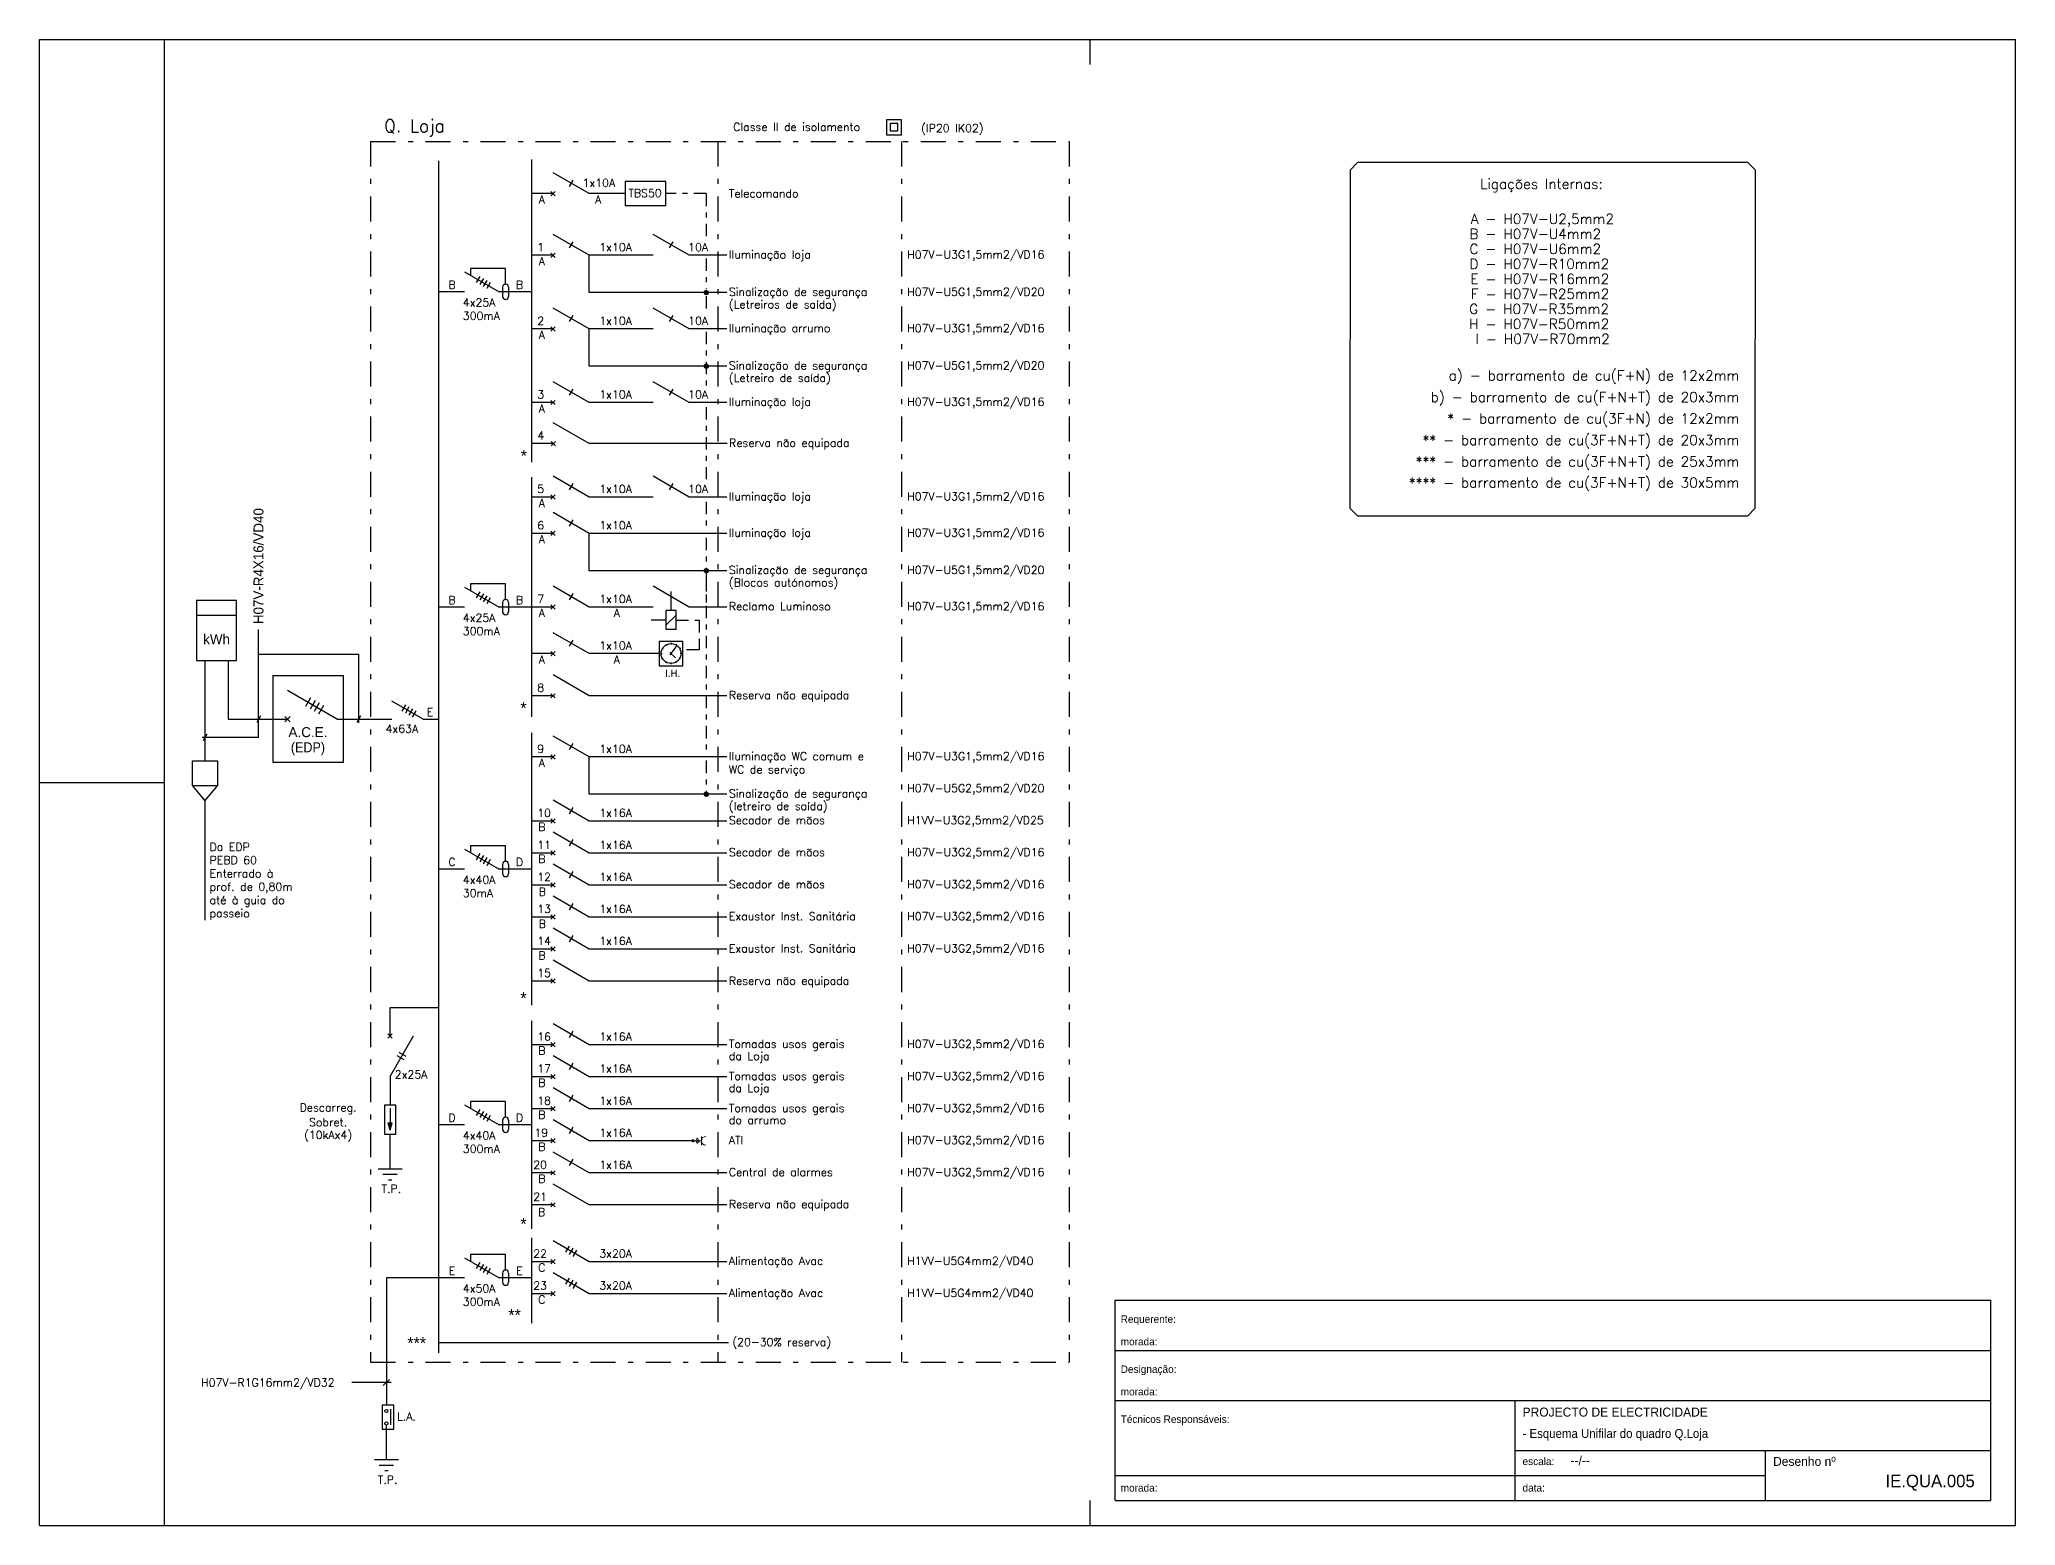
# Model space of a CAD drawing. Header units: millimetres. Extents: x 145 to 60311, y -8355 to 8851.
# Drawn here: x 341.42 to 380.92, y 75.42 to 105.12 of the extents above; entities that cross this region are included whole.
import ezdxf
from ezdxf.enums import TextEntityAlignment as Align
from ezdxf.lldxf.tags import DXFTag

# ---------------------------------------------------------------- set-up
doc = ezdxf.new("R2010")
doc.units = ezdxf.units.MM
for name, pattern in [('DASHDOT', [1, 0.5, -0.25, 0, -0.25]), ('HIDDEN', [0.375, 0.25, -0.125]), ('SOLID_LINE', [0])]:
    doc.linetypes.add(name, pattern=pattern)
for name, color, linetype in [('_equema quadro', 7, 'Continuous'), ('Alimentações gerais', 3, 'Continuous'), ('arquitectura', 8, 'Continuous'), ('Esquema', 3, 'Continuous'), ('MALHA', 7, 'Continuous')]:
    doc.layers.add(name, color=color, linetype=linetype)
doc.layers.add('DE-BT-TOMADAS', color=7, linetype='Continuous', lineweight=20, true_color=0x06e0f9)
doc.styles.add('ROMANS', font='romans', dxfattribs={"height": 1.2})
tags = doc.linetypes.add('_DOT___DASH', pattern=[0.670378, 0.352778, -0.176389, 0.0001, -0.141111]).pattern_tags.tags
tags[10:11] = [DXFTag(74, 4), DXFTag(75, 0), DXFTag(340, '0'), DXFTag(46, 1.0), DXFTag(50, 0.0), DXFTag(44, 0.0), DXFTag(45, 0.0)]
tags[8:9] = [DXFTag(74, 4), DXFTag(75, 0), DXFTag(340, '0'), DXFTag(46, 1.0), DXFTag(50, 0.0), DXFTag(44, 0.0), DXFTag(45, 0.0)]
tags[6:7] = [DXFTag(74, 4), DXFTag(75, 0), DXFTag(340, '0'), DXFTag(46, 1.0), DXFTag(50, 0.0), DXFTag(44, 0.0), DXFTag(45, 0.0)]
tags[4:5] = [DXFTag(74, 4), DXFTag(75, 0), DXFTag(340, '0'), DXFTag(46, 1.0), DXFTag(50, 0.0), DXFTag(44, 0.0), DXFTag(45, 0.0)]
tags = doc.linetypes.add('DASHED2', pattern=[9.525, 6.35, -3.175]).pattern_tags.tags
tags[6:7] = [DXFTag(74, 4), DXFTag(75, 0), DXFTag(340, '0'), DXFTag(46, 1.0), DXFTag(50, 0.0), DXFTag(44, 0.0), DXFTag(45, 0.0)]
tags[4:5] = [DXFTag(74, 4), DXFTag(75, 0), DXFTag(340, '0'), DXFTag(46, 1.0), DXFTag(50, 0.0), DXFTag(44, 0.0), DXFTag(45, 0.0)]

# ---------------------------------------------------------------- blocks, each defined once
blk = doc.blocks.new('TOMADA')
at = {"layer": 'DE-BT-TOMADAS'}
for p, q in [((-0.088, 0.165), (0.088, 0.165)), ((-0.056, 0.08), (0.031, 0.13)), ((-0.043, 0.059), (0.043, 0.109)), ((0, 0.165), (0, 0.002)), ((0, 0.055), (0.056, 0.087))]:
    blk.add_line(p, q, dxfattribs=at)
at = {"layer": 'DE-BT-TOMADAS', "const_width": 0.0314}
blk.add_lwpolyline([(0, -0.016, 1), (0, 0.016, 1)], format="xyb", close=True, dxfattribs=at)
at = {"layer": 'DE-BT-TOMADAS'}
blk.add_arc((0, 0.253), 0.088, 180, 0, dxfattribs=at)

msp = doc.modelspace()

# ---------------------------------------------------------------- hatches: boundary and pattern name
at = {"layer": 'Esquema', "linetype": 'SOLID_LINE'}
h = msp.add_hatch(dxfattribs=at)
h.set_pattern_fill('ANSI31', color=3, scale=0.02, style=0)
h.set_pattern_definition([(45, (176.7570032, -71.26998), (-0.001767766953, 0.001767766953), [])])
edge = h.paths.add_edge_path()
edge.add_arc((354.747, 100.062), 0.0411, 0, 360)
h = msp.add_hatch(dxfattribs=at)
h.set_pattern_fill('ANSI31', color=3, scale=0.02, style=0)
h.set_pattern_definition([(45, (176.7570032, -72.741759), (-0.001767766953, 0.001767766953), [])])
edge = h.paths.add_edge_path()
edge.add_arc((354.747, 98.59), 0.0411, 0, 360)
h = msp.add_hatch(dxfattribs=at)
h.set_pattern_fill('ANSI31', color=3, scale=0.02, style=0)
h.set_pattern_definition([(45, (176.7570032, -76.8292646), (-0.001767766953, 0.001767766953), [])])
edge = h.paths.add_edge_path()
edge.add_arc((354.747, 94.503), 0.0411, 0, 360)
h = msp.add_hatch(dxfattribs=at)
h.set_pattern_fill('ANSI31', color=3, scale=0.02, style=0)
h.set_pattern_definition([(45, (176.7570032, -81.2973057), (-0.001767766953, 0.001767766953), [])])
edge = h.paths.add_edge_path()
edge.add_arc((354.747, 90.035), 0.0411, 0, 360)

# ---------------------------------------------------------------- linework, layer by layer
at = {"layer": '_equema quadro', "color": 3, "linetype": 'SOLID_LINE'}
msp.add_line((353.123, 102.039), (352.403, 102.039), dxfattribs=at)
at = {"layer": 'arquitectura', "color": 3, "ltscale": 0.3}
for p, q in [((362.918, 75.92), (362.918, 79.92)), ((362.918, 79.92), (380.418, 79.92)), ((380.418, 79.92), (380.418, 75.92)), ((362.918, 75.92), (380.418, 75.92))]:
    msp.add_line(p, q, dxfattribs=at)
at = {"layer": 'arquitectura', "color": 1, "ltscale": 0.3}
for p, q in [((362.918, 78.92), (380.418, 78.92)), ((362.918, 77.92), (380.418, 77.92)), ((370.918, 75.92), (370.918, 77.92)), ((370.918, 76.92), (380.418, 76.92)), ((375.918, 75.92), (375.918, 76.92)), ((362.918, 76.42), (375.918, 76.42))]:
    msp.add_line(p, q, dxfattribs=at)
at = {"layer": 'Esquema', "color": 3, "linetype": 'Continuous'}
for p, q in [((358.349, 103.517), (358.349, 103.217)), ((358.649, 103.517), (358.349, 103.517)), ((358.649, 103.217), (358.649, 103.517)), ((358.349, 103.217), (358.649, 103.217)), ((358.424, 103.442), (358.424, 103.292)), ((358.574, 103.442), (358.424, 103.442)), ((358.424, 103.292), (358.574, 103.292)), ((358.574, 103.292), (358.574, 103.442)), ((367.617, 102.51), (367.613, 95.752)), ((367.617, 102.51), (367.767, 102.66)), ((375.569, 102.66), (367.767, 102.66)), ((375.569, 102.66), (375.719, 102.51)), ((375.716, 95.752), (375.719, 102.51)), ((367.613, 95.752), (367.763, 95.602)), ((367.763, 95.602), (375.566, 95.602)), ((375.716, 95.752), (375.566, 95.602)), ((354.28, 92.604), (354.28, 93.088)), ((353.807, 92.604), (354.28, 92.604)), ((346.838, 91.96), (346.738, 91.787)), ((346.925, 91.91), (346.825, 91.737)), ((347.011, 91.86), (346.911, 91.687)), ((347.098, 91.81), (346.998, 91.637)), ((346.428, 91.482), (346.322, 91.588)), ((346.322, 91.482), (346.428, 91.588)), ((344.474, 90.205), (344.474, 90.705)), ((344.474, 90.705), (344.974, 90.705)), ((344.974, 90.705), (344.974, 90.205)), ((344.474, 90.205), (344.724, 89.905)), ((344.974, 90.205), (344.474, 90.205)), ((344.724, 89.905), (344.974, 90.205)), ((348.425, 85.774), (349.403, 85.774)), ((348.425, 85.201), (348.425, 85.774)), ((348.383, 85.158), (348.468, 85.243)), ((348.383, 85.243), (348.468, 85.158)), ((348.887, 85.201), (348.425, 84.401)), ((348.705, 84.726), (348.567, 84.806)), ((348.745, 84.795), (348.607, 84.875)), ((348.425, 84.401), (348.425, 83.822)), ((348.312, 83.822), (348.312, 83.243)), ((348.539, 83.822), (348.312, 83.822)), ((348.425, 83.758), (348.425, 83.47)), ((348.539, 83.243), (348.539, 83.822)), ((348.425, 83.321), (348.385, 83.47)), ((348.385, 83.47), (348.465, 83.47)), ((348.425, 83.321), (348.465, 83.47)), ((348.312, 83.243), (348.539, 83.243))]:
    msp.add_line(p, q, dxfattribs=at)
at = {"layer": 'Esquema', "color": 7, "linetype": 'DASHDOT'}
for p, q in [((348.035, 103.082), (361.998, 103.082)), ((348.035, 103.082), (348.035, 78.685)), ((354.979, 103.082), (354.979, 78.685)), ((358.652, 103.082), (358.652, 78.685)), ((361.998, 103.082), (361.998, 78.685)), ((348.035, 78.685), (361.998, 78.685))]:
    msp.add_line(p, q, dxfattribs=at)
at = {"layer": 'Esquema', "color": 6}
for p, q in [((351.252, 102.72), (351.252, 96.67)), ((349.403, 78.873), (349.403, 102.698)), ((351.252, 96.375), (351.252, 91.579)), ((351.252, 91.26), (351.252, 85.82)), ((351.252, 85.509), (351.252, 81.349)), ((351.252, 81.172), (351.252, 79.465))]:
    msp.add_line(p, q, dxfattribs=at)
at = {"layer": 'Esquema', "color": 3, "linetype": 'SOLID_LINE'}
for p, q in [((352.403, 102.039), (351.683, 102.455)), ((352.079, 102.309), (352.007, 102.185)), ((351.683, 102.039), (351.252, 102.039)), ((351.641, 101.997), (351.726, 102.082)), ((351.641, 102.082), (351.726, 101.997)), ((352.403, 100.808), (351.683, 101.223)), ((354.403, 100.808), (353.683, 101.223)), ((351.683, 100.808), (351.252, 100.808)), ((351.641, 100.765), (351.726, 100.85)), ((351.641, 100.85), (351.726, 100.765)), ((352.079, 101.078), (352.007, 100.953)), ((352.403, 100.062), (352.403, 100.808)), ((353.683, 100.808), (352.403, 100.808)), ((354.079, 101.078), (354.007, 100.953)), ((355.16, 100.808), (354.403, 100.808)), ((349.916, 100.478), (350.609, 100.078)), ((350.031, 100.542), (350.031, 100.412)), ((350.734, 100.542), (350.031, 100.542)), ((350.221, 100.385), (350.149, 100.261)), ((350.29, 100.345), (350.218, 100.221)), ((350.734, 100.23), (350.734, 100.542)), ((349.916, 100.078), (349.403, 100.078)), ((350.359, 100.305), (350.287, 100.181)), ((350.429, 100.265), (350.357, 100.141)), ((351.252, 100.078), (350.609, 100.078)), ((350.674, 100.17), (350.674, 99.986)), ((350.794, 100.17), (350.794, 99.986)), ((355.16, 100.062), (352.403, 100.062)), ((352.403, 99.336), (351.683, 99.752)), ((352.079, 99.606), (352.007, 99.481)), ((354.403, 99.336), (353.683, 99.752)), ((354.079, 99.606), (354.007, 99.481)), ((351.683, 99.336), (351.252, 99.336)), ((351.641, 99.293), (351.726, 99.378)), ((351.641, 99.378), (351.726, 99.293)), ((352.403, 98.59), (352.403, 99.336)), ((353.683, 99.336), (352.403, 99.336)), ((355.16, 99.336), (354.403, 99.336)), ((355.16, 98.59), (352.403, 98.59)), ((352.403, 97.864), (351.683, 98.28)), ((352.079, 98.134), (352.007, 98.01)), ((354.403, 97.864), (353.683, 98.28)), ((354.079, 98.134), (354.007, 98.01)), ((351.683, 97.864), (351.252, 97.864)), ((351.641, 97.822), (351.726, 97.907)), ((351.641, 97.907), (351.726, 97.822)), ((353.683, 97.864), (352.403, 97.864)), ((355.16, 97.864), (354.403, 97.864)), ((351.646, 97.086), (351.731, 97.001)), ((351.646, 97.001), (351.731, 97.086)), ((352.403, 95.974), (351.683, 96.39)), ((354.403, 95.974), (353.683, 96.39)), ((351.641, 95.932), (351.726, 96.017)), ((351.641, 96.017), (351.726, 95.932)), ((352.079, 96.245), (352.007, 96.12)), ((354.079, 96.245), (354.007, 96.12)), ((351.683, 95.974), (351.252, 95.974)), ((352.403, 95.248), (351.683, 95.664)), ((353.683, 95.974), (352.403, 95.974)), ((355.16, 95.974), (354.403, 95.974)), ((351.683, 95.248), (351.252, 95.248)), ((351.641, 95.291), (351.726, 95.206)), ((351.641, 95.206), (351.726, 95.291)), ((352.079, 95.519), (352.007, 95.394)), ((355.16, 95.248), (352.403, 95.248)), ((352.403, 94.503), (352.403, 95.248)), ((355.16, 94.503), (352.403, 94.503)), ((349.916, 94.176), (350.609, 93.776)), ((350.031, 94.24), (350.031, 94.109)), ((350.734, 94.24), (350.031, 94.24)), ((350.221, 94.083), (350.149, 93.958)), ((350.29, 94.043), (350.218, 93.918)), ((350.734, 93.928), (350.734, 94.24)), ((352.403, 93.777), (351.683, 94.192)), ((352.079, 94.047), (352.007, 93.922)), ((354.403, 93.777), (353.683, 94.192)), ((354.043, 93.706), (354.043, 94.084)), ((349.916, 93.776), (349.403, 93.776)), ((350.359, 94.003), (350.287, 93.878)), ((350.429, 93.963), (350.357, 93.838)), ((351.252, 93.776), (350.609, 93.776)), ((350.674, 93.868), (350.674, 93.684)), ((350.794, 93.868), (350.794, 93.684)), ((351.683, 93.777), (351.252, 93.777)), ((351.641, 93.819), (351.726, 93.734)), ((351.641, 93.734), (351.726, 93.819)), ((353.683, 93.777), (352.403, 93.777)), ((354.143, 93.706), (353.943, 93.706)), ((353.943, 93.325), (353.943, 93.706)), ((354.143, 93.325), (354.143, 93.706)), ((355.16, 93.777), (354.403, 93.777)), ((352.403, 92.846), (351.683, 93.262)), ((353.943, 93.516), (353.643, 93.516)), ((353.943, 93.42), (354.143, 93.611)), ((354.143, 93.325), (353.943, 93.325)), ((351.683, 92.846), (351.252, 92.846)), ((351.641, 92.889), (351.726, 92.804)), ((351.641, 92.804), (351.726, 92.889)), ((352.079, 93.116), (352.007, 92.992)), ((353.807, 92.846), (352.403, 92.846)), ((351.641, 92.045), (351.726, 91.961)), ((351.641, 91.961), (351.726, 92.045)), ((348.734, 91.822), (348.662, 91.698)), ((348.803, 91.782), (348.731, 91.658)), ((348.872, 91.742), (348.8, 91.618)), ((348.941, 91.702), (348.869, 91.578)), ((352.403, 90.78), (351.683, 91.196)), ((352.079, 91.051), (352.007, 90.926)), ((351.683, 90.78), (351.252, 90.78)), ((351.641, 90.823), (351.726, 90.738)), ((351.641, 90.738), (351.726, 90.823)), ((355.16, 90.78), (352.403, 90.78)), ((352.403, 90.035), (352.403, 90.78)), ((352.403, 89.5), (351.683, 89.916)), ((352.079, 89.771), (352.007, 89.646)), ((355.16, 90.035), (352.403, 90.035)), ((351.683, 89.5), (351.252, 89.5)), ((351.641, 89.543), (351.726, 89.458)), ((351.641, 89.458), (351.726, 89.543)), ((352.403, 88.86), (351.683, 89.276)), ((355.16, 89.5), (352.403, 89.5)), ((349.916, 88.94), (350.609, 88.54)), ((350.734, 89.004), (350.031, 89.004)), ((350.031, 89.004), (350.031, 88.874)), ((350.734, 88.692), (350.734, 89.004)), ((351.641, 88.818), (351.726, 88.903)), ((351.641, 88.903), (351.726, 88.818)), ((352.079, 89.131), (352.007, 89.006)), ((349.916, 88.54), (349.403, 88.54)), ((350.221, 88.848), (350.149, 88.723)), ((350.29, 88.808), (350.218, 88.683)), ((350.359, 88.768), (350.287, 88.643)), ((350.429, 88.728), (350.357, 88.603)), ((351.252, 88.54), (350.609, 88.54)), ((350.674, 88.632), (350.674, 88.448)), ((350.794, 88.632), (350.794, 88.448)), ((351.683, 88.86), (351.252, 88.86)), ((352.403, 88.22), (351.683, 88.636)), ((352.079, 88.491), (352.007, 88.366)), ((355.16, 88.86), (352.403, 88.86)), ((351.683, 88.22), (351.252, 88.22)), ((351.641, 88.178), (351.726, 88.263)), ((351.641, 88.263), (351.726, 88.178)), ((355.16, 88.22), (352.403, 88.22)), ((352.403, 87.58), (351.683, 87.996)), ((352.079, 87.851), (352.007, 87.726)), ((351.683, 87.58), (351.252, 87.58)), ((351.641, 87.538), (351.726, 87.623)), ((351.641, 87.623), (351.726, 87.538)), ((352.403, 86.94), (351.683, 87.356)), ((355.16, 87.58), (352.403, 87.58)), ((351.683, 86.94), (351.252, 86.94)), ((351.641, 86.898), (351.726, 86.983)), ((351.641, 86.983), (351.726, 86.898)), ((352.079, 87.211), (352.007, 87.086)), ((355.16, 86.94), (352.403, 86.94)), ((352.403, 85.029), (351.683, 85.444)), ((351.683, 85.029), (351.252, 85.029)), ((351.641, 85.071), (351.726, 84.986)), ((351.641, 84.986), (351.726, 85.071)), ((352.079, 85.299), (352.007, 85.174)), ((355.16, 85.029), (352.403, 85.029)), ((352.403, 84.389), (351.683, 84.804)), ((352.079, 84.659), (352.007, 84.534)), ((351.683, 84.389), (351.252, 84.389)), ((351.641, 84.431), (351.726, 84.346)), ((351.641, 84.346), (351.726, 84.431)), ((352.403, 83.749), (351.683, 84.164)), ((355.16, 84.389), (352.403, 84.389)), ((349.916, 83.829), (350.609, 83.429)), ((350.734, 83.892), (350.031, 83.892)), ((350.031, 83.892), (350.031, 83.762)), ((350.734, 83.58), (350.734, 83.892)), ((351.683, 83.749), (351.252, 83.749)), ((351.641, 83.791), (351.726, 83.706)), ((351.641, 83.706), (351.726, 83.791)), ((352.079, 84.019), (352.007, 83.894)), ((355.16, 83.749), (352.403, 83.749)), ((349.916, 83.429), (349.403, 83.429)), ((350.221, 83.736), (350.149, 83.611)), ((350.29, 83.696), (350.218, 83.571)), ((350.359, 83.656), (350.287, 83.531)), ((350.429, 83.616), (350.357, 83.491)), ((351.252, 83.429), (350.609, 83.429)), ((350.674, 83.52), (350.674, 83.337)), ((350.794, 83.52), (350.794, 83.337)), ((352.403, 83.109), (351.683, 83.524)), ((352.079, 83.379), (352.007, 83.254)), ((351.683, 83.109), (351.252, 83.109)), ((351.641, 83.066), (351.726, 83.151)), ((351.641, 83.151), (351.726, 83.066)), ((354.483, 83.109), (352.403, 83.109)), ((352.403, 82.469), (351.683, 82.884)), ((352.079, 82.739), (352.007, 82.614)), ((351.683, 82.469), (351.252, 82.469)), ((351.641, 82.511), (351.726, 82.426)), ((351.641, 82.426), (351.726, 82.511)), ((355.16, 82.469), (352.403, 82.469)), ((352.403, 80.692), (351.683, 81.108)), ((352.006, 81.005), (351.934, 80.88)), ((349.916, 80.772), (350.609, 80.372)), ((350.734, 80.836), (350.031, 80.836)), ((350.031, 80.836), (350.031, 80.706)), ((350.221, 80.679), (350.149, 80.555)), ((350.29, 80.639), (350.218, 80.515)), ((350.359, 80.599), (350.287, 80.475)), ((350.734, 80.524), (350.734, 80.836)), ((351.683, 80.692), (351.252, 80.692)), ((351.641, 80.735), (351.726, 80.65)), ((351.641, 80.65), (351.726, 80.735)), ((352.079, 80.962), (352.007, 80.838)), ((352.153, 80.92), (352.081, 80.795)), ((355.16, 80.692), (352.403, 80.692)), ((349.916, 80.372), (349.403, 80.372)), ((350.429, 80.559), (350.357, 80.435)), ((351.252, 80.372), (350.609, 80.372)), ((350.674, 80.464), (350.674, 80.28)), ((350.794, 80.464), (350.794, 80.28)), ((352.403, 80.052), (351.683, 80.468)), ((352.006, 80.365), (351.934, 80.24)), ((352.079, 80.322), (352.007, 80.198)), ((352.153, 80.28), (352.081, 80.155)), ((351.683, 80.052), (351.252, 80.052)), ((351.641, 80.095), (351.726, 80.01)), ((351.641, 80.01), (351.726, 80.095)), ((355.16, 80.052), (352.403, 80.052))]:
    msp.add_line(p, q, dxfattribs=at)
at = {"layer": 'Esquema', "color": 3}
for p, q in [((353.939, 102.282), (353.123, 102.282)), ((353.123, 102.282), (353.123, 101.797)), ((353.939, 101.797), (353.939, 102.282)), ((353.939, 101.796), (353.123, 101.796)), ((345.357, 93.907), (344.557, 93.907)), ((344.557, 93.907), (344.557, 92.707)), ((345.357, 92.707), (345.357, 93.907)), ((345.357, 93.607), (344.557, 93.607)), ((354.28, 93.089), (353.807, 93.089)), ((353.807, 93.089), (353.807, 92.604)), ((353.831, 92.849), (353.863, 92.849)), ((353.859, 92.955), (353.887, 92.939)), ((353.938, 93.034), (353.954, 93.006)), ((354.021, 92.871), (354.129, 92.764)), ((354.026, 92.822), (354.15, 92.988)), ((354.045, 93.062), (354.045, 93.03)), ((354.045, 93.061), (354.045, 93.03)), ((354.151, 93.034), (354.135, 93.006)), ((354.23, 92.955), (354.202, 92.939)), ((354.258, 92.849), (354.226, 92.849)), ((354.28, 92.604), (354.28, 93.089)), ((344.557, 92.707), (345.357, 92.707)), ((353.807, 92.604), (354.28, 92.604)), ((353.859, 92.742), (353.887, 92.758)), ((353.938, 92.663), (353.954, 92.691)), ((354.045, 92.635), (354.045, 92.667)), ((354.151, 92.663), (354.135, 92.691)), ((354.23, 92.742), (354.202, 92.758)), ((348.351, 80.372), (348.351, 77.827)), ((349.403, 80.372), (348.351, 80.372)), ((348.498, 77.827), (348.27, 77.827)), ((348.27, 77.827), (348.27, 77.347)), ((348.498, 77.347), (348.498, 77.827)), ((348.351, 76.735), (348.351, 77.428)), ((348.27, 77.347), (348.498, 77.347))]:
    msp.add_line(p, q, dxfattribs=at)
at = {"layer": 'Esquema', "color": 3, "linetype": 'DASHDOT', "ltscale": 0.5}
for p, q in [((354.747, 102.039), (353.939, 102.039)), ((354.747, 102.039), (354.747, 101.177)), ((354.747, 100.745), (354.747, 100.131)), ((354.747, 99.992), (354.747, 99.668)), ((354.747, 99.279), (354.747, 98.189)), ((354.747, 97.774), (354.747, 96.333)), ((354.747, 95.88), (354.747, 95.334)), ((354.747, 95.16), (354.747, 93.865)), ((354.747, 94.402), (354.747, 90.827)), ((354.747, 90.706), (354.747, 90.035))]:
    msp.add_line(p, q, dxfattribs=at)
at = {"layer": 'Esquema', "color": 3, "linetype": 'DASHED2'}
for p, q in [((352.408, 97.043), (351.688, 97.459)), ((351.688, 97.043), (351.252, 97.043)), ((355.165, 97.043), (352.408, 97.043)), ((352.403, 92.003), (351.683, 92.419)), ((351.683, 92.003), (351.252, 92.003)), ((355.16, 92.003), (352.403, 92.003)), ((352.403, 86.3), (351.683, 86.716)), ((351.683, 86.3), (351.252, 86.3)), ((351.641, 86.343), (351.726, 86.258)), ((351.641, 86.258), (351.726, 86.343)), ((355.16, 86.3), (352.403, 86.3)), ((348.425, 82.55), (348.425, 83.243)), ((352.403, 81.829), (351.683, 82.244)), ((351.683, 81.829), (351.252, 81.829)), ((351.641, 81.871), (351.726, 81.786)), ((351.641, 81.786), (351.726, 81.871)), ((355.16, 81.829), (352.403, 81.829)), ((355.194, 79.071), (349.403, 79.071))]:
    msp.add_line(p, q, dxfattribs=at)
at = {"layer": 'Esquema', "color": 1}
for p, q in [((345.796, 91.168), (345.796, 93.325)), ((345.796, 92.836), (347.797, 92.836)), ((347.797, 92.836), (347.797, 91.464)), ((345.796, 91.168), (344.67, 91.168)), ((348.447, 78.277), (347.661, 78.277))]:
    msp.add_line(p, q, dxfattribs=at)
at = {"layer": 'Esquema', "color": 3, "linetype": 'HIDDEN'}
for p, q in [((354.143, 93.516), (354.603, 93.516)), ((354.603, 93.516), (354.603, 92.921)), ((354.603, 92.921), (354.28, 92.921))]:
    msp.add_line(p, q, dxfattribs=at)
at = {"layer": 'Esquema', "color": 4, "linetype": 'Continuous'}
for p, q in [((344.724, 92.707), (344.724, 90.705)), ((345.19, 92.707), (345.19, 91.535)), ((346.375, 92.112), (347.375, 91.535)), ((349.087, 91.535), (348.464, 91.895)), ((345.19, 91.535), (346.375, 91.535)), ((347.375, 91.535), (348.464, 91.535)), ((349.087, 91.535), (349.403, 91.535)), ((348.185, 82.55), (348.665, 82.55)), ((348.282, 82.44), (348.57, 82.44)), ((348.394, 82.331), (348.462, 82.331)), ((348.111, 76.735), (348.591, 76.735)), ((348.209, 76.625), (348.497, 76.625)), ((348.32, 76.516), (348.388, 76.516))]:
    msp.add_line(p, q, dxfattribs=at)
at = {"layer": 'Esquema', "color": 1, "linetype": '_DOT___DASH'}
for p, q in [((346.079, 92.41), (346.079, 90.677)), ((346.079, 92.41), (347.497, 92.41)), ((347.497, 90.677), (347.497, 92.41)), ((346.079, 90.677), (347.497, 90.677))]:
    msp.add_line(p, q, dxfattribs=at)
at = {"layer": 'Esquema', "color": 1, "linetype": 'Continuous'}
for p, q in [((345.834, 91.6), (345.759, 91.47)), ((347.835, 91.6), (347.76, 91.47)), ((344.761, 91.233), (344.686, 91.103))]:
    msp.add_line(p, q, dxfattribs=at)
at = {"layer": 'Esquema', "color": 5, "linetype": 'Continuous'}
msp.add_line((344.724, 89.905), (344.724, 87.516), dxfattribs=at)
at = {"layer": 'Esquema', "color": 1, "linetype": 'SOLID_LINE'}
msp.add_line((348.415, 78.338), (348.288, 78.215), dxfattribs=at)
at = {"layer": 'Esquema', "color": 4}
msp.add_line((348.431, 77.741), (348.431, 77.428), dxfattribs=at)
at = {"layer": 'Esquema', "color": 3, "linetype": 'SOLID_LINE'}
for centre in [(354.747, 100.062), (354.747, 98.59), (354.747, 94.503), (354.747, 90.035)]:
    msp.add_circle(centre, 0.0411, dxfattribs=at)
at = {"layer": 'Esquema', "color": 3}
for centre, radius in [((354.043, 92.847), 0.199), ((348.351, 77.708), 0.0327), ((348.351, 77.46), 0.0327)]:
    msp.add_circle(centre, radius, dxfattribs=at)
at = {"layer": 'Esquema', "color": 3, "linetype": 'SOLID_LINE'}
for centre, start, end in [((350.734, 100.17), 0, 180), ((350.734, 99.986), 180, 0), ((350.734, 93.868), 0, 180), ((350.734, 93.684), 180, 0), ((350.734, 88.632), 0, 180), ((350.734, 88.448), 180, 0), ((350.734, 83.52), 0, 180), ((350.734, 83.337), 180, 0), ((350.734, 80.464), 0, 180), ((350.734, 80.28), 180, 0)]:
    msp.add_arc(centre, 0.06, start, end, dxfattribs=at)
at = {"layer": 'Esquema', "color": 3}
msp.add_solid([(348.425, 83.321), (348.385, 83.47), (348.465, 83.47)], dxfattribs=at)
at = {"layer": 'MALHA', "color": 3}
for p, q in [((341.418, 75.42), (341.418, 105.12)), ((341.418, 105.12), (380.918, 105.12)), ((343.918, 75.42), (343.918, 105.12)), ((362.418, 104.62), (362.418, 105.12)), ((362.418, 104.62), (362.418, 105.12)), ((380.918, 75.42), (380.918, 105.12)), ((341.418, 90.27), (343.918, 90.27)), ((362.418, 75.42), (362.418, 75.92)), ((362.418, 75.42), (362.418, 75.92)), ((341.418, 75.42), (380.918, 75.42))]:
    msp.add_line(p, q, dxfattribs=at)

# ---------------------------------------------------------------- block references
at = {"layer": 'Esquema', "color": 5, "linetype": 'Continuous', "rotation": 270}
msp.add_blockref('TOMADA', (354.483, 83.109), dxfattribs=at)

# ---------------------------------------------------------------- texts
at = {"layer": 'Alimentações gerais', "color": 4, "ltscale": 0.3, "width": 0.95}
msp.add_text('- Esquema Unifilar do quadro Q.Loja', height=0.18, dxfattribs=at).set_placement((371.064, 77.169))
at = {"layer": 'Alimentações gerais', "color": 4, "ltscale": 0.3}
msp.add_text('IE.QUA.005', height=0.25, dxfattribs=at).set_placement((380.104, 76.184), align=Align.RIGHT)
at = {"layer": 'arquitectura', "color": 2, "ltscale": 0.3}
for s, p in [('Requerente:', (363.031, 79.469)), ('morada:', (363.031, 79.02)), ('Designação:', (363.031, 78.469)), ('morada:', (363.031, 78.02)), ('Técnicos Responsáveis:', (363.031, 77.469)), ('escala:', (371.064, 76.627)), ('morada:', (363.031, 76.097)), ('data:', (371.064, 76.097))]:
    msp.add_text(s, height=0.15, dxfattribs=at).set_placement(p)
at = {"layer": 'arquitectura', "color": 3, "ltscale": 0.3}
for s, p in [('PROJECTO DE ELECTRICIDADE', (371.064, 77.596)), ('--/--', (372.024, 76.627)), ('Desenho nº', (376.072, 76.611))]:
    msp.add_text(s, height=0.18, dxfattribs=at).set_placement(p)
at = {"layer": 'Esquema', "color": 4, "linetype": 'ByBlock', "style": 'ROMANS'}
msp.add_text('Q. Loja', height=0.25, dxfattribs=at).set_placement((348.307, 103.268))
at = {"layer": 'Esquema', "color": 3, "linetype": 'ByBlock', "style": 'ROMANS'}
for s, height, p in [('Classe II de isolamento', 0.16, (355.285, 103.292)), ('(IP20 IK02)', 0.16, (359.042, 103.268)), ('1x10A', 0.16, (352.274, 102.175)), ('Ligações Internas:', 0.2, (370.217, 102.134)), ('Telecomando', 0.16, (355.198, 101.963)), ('A - H07V-U2,5mm2', 0.2, (370.029, 101.434)), ('B - H07V-U4mm2', 0.2, (370.003, 101.134)), ('1', 0.16, (351.368, 100.889)), ('1x10A', 0.16, (352.608, 100.889)), ('10A', 0.16, (354.384, 100.889)), ('Iluminação loja', 0.16, (355.198, 100.742)), ('H07V-U3G1,5mm2/VD16', 0.16, (358.763, 100.742)), ('C - H07V-U6mm2', 0.2, (370.003, 100.834)), ('D - H07V-R10mm2', 0.2, (370.003, 100.534)), ('E - H07V-R16mm2', 0.2, (370.02, 100.234)), ('4x25A', 0.16, (349.88, 99.784)), ('Sinalização de segurança', 0.16, (355.198, 99.996)), ('(Letreiros de saída)', 0.16, (355.198, 99.746)), ('H07V-U5G1,5mm2/VD20', 0.16, (358.763, 99.996)), ('F - H07V-R25mm2', 0.2, (370.029, 99.934)), ('300mA', 0.16, (349.88, 99.517)), ('2', 0.16, (351.368, 99.418)), ('1x10A', 0.16, (352.608, 99.418)), ('10A', 0.16, (354.384, 99.418)), ('G - H07V-R35mm2', 0.2, (369.998, 99.634)), ('Iluminação arrumo', 0.16, (355.198, 99.27)), ('H07V-U3G1,5mm2/VD16', 0.16, (358.763, 99.27)), ('H - H07V-R50mm2', 0.2, (369.995, 99.334)), ('I - H07V-R70mm2', 0.2, (370.125, 99.034)), ('Sinalização de segurança', 0.16, (355.198, 98.525)), ('(Letreiro de saída)', 0.16, (355.198, 98.275)), ('H07V-U5G1,5mm2/VD20', 0.16, (358.763, 98.525)), ('3', 0.16, (351.368, 97.946)), ('1x10A', 0.16, (352.608, 97.946)), ('10A', 0.16, (354.384, 97.946)), ('Iluminação loja', 0.16, (355.198, 97.798)), ('H07V-U3G1,5mm2/VD16', 0.16, (358.763, 97.798)), ('4', 0.16, (351.373, 97.125)), ('Reserva não equipada', 0.16, (355.203, 96.978)), ('5', 0.16, (351.368, 96.056)), ('1x10A', 0.16, (352.608, 96.056)), ('10A', 0.16, (354.384, 96.056)), ('Iluminação loja', 0.16, (355.198, 95.909)), ('H07V-U3G1,5mm2/VD16', 0.16, (358.763, 95.909)), ('6', 0.16, (351.368, 95.33)), ('1x10A', 0.16, (352.608, 95.33)), ('Iluminação loja', 0.16, (355.198, 95.183)), ('H07V-U3G1,5mm2/VD16', 0.16, (358.763, 95.183)), ('Sinalização de segurança', 0.16, (355.198, 94.437)), ('H07V-U5G1,5mm2/VD20', 0.16, (358.763, 94.437)), ('7', 0.16, (351.368, 93.858)), ('1x10A', 0.16, (352.608, 93.858)), ('(Blocos autónomos)', 0.16, (355.198, 94.187)), ('4x25A', 0.16, (349.88, 93.482)), ('Reclamo Luminoso', 0.16, (355.198, 93.711)), ('H07V-U3G1,5mm2/VD16', 0.16, (358.763, 93.711)), ('300mA', 0.16, (349.88, 93.215)), ('1x10A', 0.16, (352.608, 92.928)), ('8', 0.16, (351.368, 92.085)), ('Reserva não equipada', 0.16, (355.198, 91.937)), ('4x63A', 0.16, (348.336, 91.265)), ('9', 0.16, (351.368, 90.862)), ('1x10A', 0.16, (352.608, 90.862)), ('Iluminação WC comum e', 0.16, (355.198, 90.715)), ('H07V-U3G1,5mm2/VD16', 0.16, (358.763, 90.715)), ('WC de serviço', 0.16, (355.198, 90.45)), ('Sinalização de segurança', 0.16, (355.198, 89.969)), ('H07V-U5G2,5mm2/VD20', 0.16, (358.763, 90.075)), ('10', 0.16, (351.368, 89.582)), ('1x16A', 0.16, (352.608, 89.582)), ('(letreiro de saída)', 0.16, (355.198, 89.719)), ('Secador de mãos', 0.16, (355.198, 89.435)), ('H1VV-U3G2,5mm2/VD25', 0.16, (358.763, 89.435)), ('Da EDP', 0.16, (344.818, 88.902)), ('11', 0.16, (351.368, 88.942)), ('1x16A', 0.16, (352.608, 88.942)), ('Secador de mãos', 0.16, (355.198, 88.795)), ('H07V-U3G2,5mm2/VD16', 0.16, (358.763, 88.795)), ('PEBD 60', 0.16, (344.818, 88.637)), ('Enterrado à', 0.16, (344.818, 88.372)), ('prof. de 0,80m', 0.16, (344.818, 88.106)), ('4x40A', 0.16, (349.88, 88.246)), ('30mA', 0.16, (349.88, 87.98)), ('12', 0.16, (351.368, 88.302)), ('1x16A', 0.16, (352.608, 88.302)), ('Secador de mãos', 0.16, (355.198, 88.155)), ('H07V-U3G2,5mm2/VD16', 0.16, (358.763, 88.155)), ('até à guia do', 0.16, (344.818, 87.841)), ('passeio', 0.16, (344.818, 87.575)), ('13', 0.16, (351.368, 87.662)), ('1x16A', 0.16, (352.608, 87.662)), ('H07V-U3G2,5mm2/VD16', 0.16, (358.763, 87.515)), ('Exaustor Inst. Sanitária', 0.16, (355.198, 87.515)), ('14', 0.16, (351.368, 87.022)), ('1x16A', 0.16, (352.608, 87.022)), ('Exaustor Inst. Sanitária', 0.16, (355.198, 86.875)), ('H07V-U3G2,5mm2/VD16', 0.16, (358.763, 86.875)), ('15', 0.16, (351.368, 86.382)), ('Reserva não equipada', 0.16, (355.198, 86.226)), ('16', 0.16, (351.368, 85.11)), ('1x16A', 0.16, (352.608, 85.11)), ('Tomadas usos gerais', 0.16, (355.198, 84.963)), ('H07V-U3G2,5mm2/VD16', 0.16, (358.763, 84.963)), ('17', 0.16, (351.368, 84.47)), ('1x16A', 0.16, (352.608, 84.47)), ('da Loja', 0.16, (355.198, 84.723)), ('Tomadas usos gerais', 0.16, (355.198, 84.323)), ('da Loja', 0.16, (355.198, 84.083)), ('H07V-U3G2,5mm2/VD16', 0.16, (358.763, 84.323)), ('18', 0.16, (351.368, 83.83)), ('1x16A', 0.16, (352.608, 83.83)), ('Tomadas usos gerais', 0.16, (355.198, 83.683)), ('H07V-U3G2,5mm2/VD16', 0.16, (358.763, 83.683)), ('19', 0.16, (351.31, 83.19)), ('1x16A', 0.16, (352.608, 83.19)), ('do arrumo', 0.16, (355.198, 83.443)), ('4x40A', 0.16, (349.88, 83.135)), ('300mA', 0.16, (349.88, 82.868)), ('ATI', 0.16, (355.198, 83.043)), ('H07V-U3G2,5mm2/VD16', 0.16, (358.763, 83.043)), ('20', 0.16, (351.288, 82.55)), ('1x16A', 0.16, (352.608, 82.55)), ('Central de alarmes', 0.16, (355.198, 82.403)), ('H07V-U3G2,5mm2/VD16', 0.16, (358.763, 82.403)), ('T.P.', 0.16, (348.255, 82.069)), ('21', 0.16, (351.288, 81.91)), ('Reserva não equipada', 0.16, (355.198, 81.763)), ('22', 0.16, (351.288, 80.774)), ('3x20A', 0.16, (352.608, 80.774)), ('Alimentação Avac', 0.16, (355.198, 80.627)), ('H1VV-U5G4mm2/VD40', 0.16, (358.763, 80.627)), ('4x50A', 0.16, (349.88, 80.078)), ('23', 0.16, (351.288, 80.134)), ('3x20A', 0.16, (352.608, 80.134)), ('300mA', 0.16, (349.88, 79.811)), ('Alimentação Avac', 0.16, (355.198, 79.987)), ('H1VV-U5G4mm2/VD40', 0.16, (358.763, 79.987)), ('(20-30%%% reserva)', 0.16, (355.267, 79.005)), ('H07V-R1G16mm2/VD32', 0.16, (344.648, 78.196)), ('L.A.', 0.16, (348.565, 77.516)), ('T.P.', 0.16, (348.181, 76.254))]:
    msp.add_text(s, height=height, dxfattribs=at).set_placement(p)
at = {"layer": 'Esquema', "color": 3, "style": 'ROMANS'}
for s, p in [('A', (351.459, 101.921)), ('A', (352.585, 101.921)), ('TBS50', (353.523, 102.051)), ('A', (351.459, 100.689)), ('B', (349.664, 100.218)), ('B', (351.012, 100.218)), ('A', (351.459, 99.217)), ('A', (351.459, 97.746)), ('A', (351.459, 95.856)), ('A', (351.459, 95.13)), ('B', (349.664, 93.916)), ('B', (351.012, 93.916)), ('A', (351.459, 93.658)), ('A', (352.959, 93.658)), ('A', (351.459, 92.728)), ('A', (352.959, 92.728)), ('E', (349.224, 91.675)), ('A', (351.459, 90.662)), ('B', (351.459, 89.382)), ('C', (349.664, 88.681)), ('D', (351.012, 88.681)), ('B', (351.459, 88.742)), ('B', (351.469, 88.086)), ('B', (351.468, 87.445)), ('B', (351.463, 86.814)), ('B', (351.459, 84.91)), ('B', (351.459, 84.27)), ('D', (349.664, 83.569)), ('D', (351.012, 83.569)), ('B', (351.459, 83.63)), ('B', (351.459, 82.99)), ('B', (351.459, 82.35)), ('B', (351.454, 81.683)), ('E', (349.664, 80.512)), ('E', (351.012, 80.512)), ('C', (351.459, 80.574)), ('C', (351.459, 79.934))]:
    msp.add_text(s, height=0.16, dxfattribs=at).set_placement(p, align=Align.MIDDLE)
at = {"layer": 'Esquema', "color": 3, "linetype": 'ByBlock', "style": 'ROMANS'}
for s, p in [('a) - barramento de cu(F+N) de 12x2mm', (375.398, 98.304)), ('b) - barramento de cu(F+N+T) de 20x3mm', (375.398, 97.873)), ('* - barramento de cu(3F+N) de 12x2mm', (375.398, 97.445)), ('** - barramento de cu(3F+N+T) de 20x3mm', (375.398, 97.014)), ('*** - barramento de cu(3F+N+T) de 25x3mm', (375.398, 96.585)), ('**** - barramento de cu(3F+N+T) de 30x5mm', (375.398, 96.163))]:
    msp.add_text(s, height=0.2, dxfattribs=at).set_placement(p, align=Align.RIGHT)
at = {"layer": 'Esquema', "color": 3}
for s, height, p in [('*', 0.24, (351.036, 96.678)), ('kWh', 0.2, (344.69, 93.034)), ('I.H.', 0.1432, (353.926, 92.381)), ('*', 0.24, (351.031, 91.638)), ('*', 0.24, (351.031, 85.841)), ('*', 0.24, (351.031, 81.326)), ('**', 0.24, (350.79, 79.506)), ('***', 0.24, (348.771, 78.944))]:
    msp.add_text(s, height=height, dxfattribs=at).set_placement(p)
msp.add_text('H07V-R4X16/VD40', height=0.2, rotation=90, dxfattribs=at).set_placement((345.895, 93.435))
for s, width, p in [('A.C.E.', 1.009829, (346.784, 91.176)), ('(EDP)', 0.936938, (346.784, 90.873))]:
    msp.add_text(s, height=0.2, dxfattribs=dict(at, width=width)).set_placement(p, align=Align.CENTER)
at = {"layer": 'Esquema', "color": 3, "style": 'ROMANS'}
msp.add_text('2x25A', height=0.16, dxfattribs=at).set_placement((348.52, 84.355))
at = {"layer": 'Esquema', "color": 3, "linetype": 'ByBlock', "style": 'ROMANS'}
for s, p in [('Descarreg.', (347.187, 83.747)), ('Sobret.', (347.187, 83.48)), ('(10kAx4)', (347.187, 83.213))]:
    msp.add_text(s, height=0.16, dxfattribs=at).set_placement(p, align=Align.MIDDLE)

doc.saveas('drawing.dxf')
